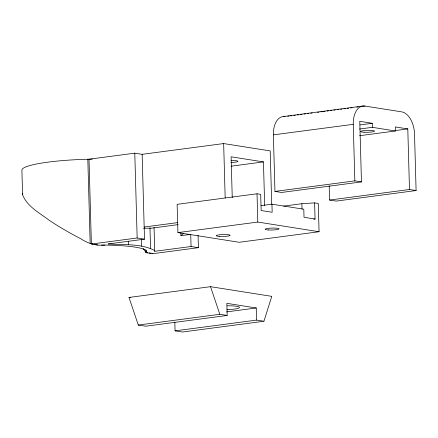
<?xml version="1.0" encoding="UTF-8"?>
<svg xmlns="http://www.w3.org/2000/svg" width="438" height="438" viewBox="0 0 438 438"><rect width="100%" height="100%" fill="white"/><g stroke="black" fill="none" stroke-linecap="round" stroke-linejoin="round"><path stroke-width="0.66" d="M198.069 235.354L198.414 247.667L152.638 253.711L146.095 252.677L146.626 251.68A57.126 7.95 -1.6 0 0 104.863 245.083C96.557 245.866 88.443 243.84 81.517 239.159C70.578 233.487 59.869 227.36 49.587 220.566C39.946 213.103 27.216 206.741 22.59 194.806L22.847 193.536M263.933 321.257L271.779 296.356L210.519 286.682L129.002 297.446L138.309 325.056L145.662 326.217L227.18 315.453L226.84 303.331L256.246 307.98L256.586 320.096L263.933 321.257L182.416 332.02L175.063 330.86L174.822 322.111M146.095 252.677L146.626 251.68M180.867 232.961L180.943 235.682L183.621 233.268M283.468 116.53L363.354 105.98M287.766 116.251L289.124 116.07M290.476 115.895L291.828 115.714M293.86 115.446L295.217 115.265M297.249 114.997L298.601 114.822M300.632 114.553L301.985 114.373M304.016 114.104L305.374 113.924M307.405 113.656L308.757 113.48M310.788 113.212L312.141 113.031M317.555 112.32L318.913 112.139M320.945 111.871L322.297 111.69M323.649 111.515L325.007 111.334M327.038 111.066L328.39 110.885M330.422 110.617L331.774 110.442M333.805 110.173L335.163 109.993M337.194 109.724L338.547 109.544M340.578 109.276L341.93 109.1M343.961 108.832L345.314 108.651M347.345 108.383L348.703 108.202M350.734 107.934L352.086 107.759M356.828 107.129L358.18 106.954M360.211 106.686L361.564 106.505M363.595 106.237L364.953 106.056L401.706 111.865A20.4 12.072 82.5 0 1 414.523 133.995L416.1 190.541L336.209 201.091L329.595 200.046L329.195 185.75M134.789 153.169L89.013 159.213L91.378 244.037L137.16 237.993L144.507 239.153L142.142 154.329L134.789 153.169L137.16 237.993M416.1 190.541L409.486 189.495L407.794 128.909L395.295 126.938L395.41 130.978L372.377 127.338L372.262 123.297L359.768 121.326L361.459 181.912L281.568 192.463L274.954 191.417L273.372 134.871L353.263 124.321A20.4 12.072 82.5 0 1 364.953 106.056M360.074 124.907L372.262 123.297M142.142 154.329L223.659 143.565L270.213 150.918L271.713 204.595M359.51 129.035L372.377 127.338M395.607 130.519L407.794 128.909M359.527 135.714L395.41 130.978M231.111 166.183L263.446 161.912L264.667 205.482M261.114 205.614L271.943 204.185L272.173 212.266L261.147 210.519L260.692 194.362L257.018 193.782L177.127 204.332L177.916 232.605L239.175 242.285L319.067 231.735L318.278 203.462L314.599 202.882L301.875 203.708L283.676 206.112M274.954 191.417L354.84 180.867L361.459 181.912M329.595 200.046L409.486 189.495M144.168 227.032L177.855 222.586M178.228 224.595L151.521 228.193L143.615 228.258M177.916 232.605L257.807 222.061L319.067 231.735M144.507 239.153L108.164 243.95C123.445 245.099 140.275 243.298 154.313 250.295L154.718 251.302L191.067 246.506L198.414 247.667M180.943 235.682L190.076 234.472M226.605 311.894L256.246 307.98M138.309 325.056L219.832 314.287L227.18 315.453M175.063 330.86L256.586 320.096M313.712 219.126L315.053 219.038L314.599 202.882M22.59 194.806L21.9 170.037A65.284 9.088 -1.6 0 1 87.814 159.235L92.336 159.158M101.534 244.995L104.863 245.083M143.133 248.488L146.035 252.551L147.94 252.775M149.205 252.923L151.11 253.148M263.446 161.912L231.105 156.804L232.244 197.648M271.943 204.185L303.797 209.216L304.027 217.297L315.053 219.038M129.002 297.446L130.349 297.659M92.851 243.988L90.168 243.468L87.814 159.235M94.192 244.245L97.926 245.066M152.375 253.295L152.638 253.711M210.519 286.682L219.832 314.287M353.263 124.321L354.84 180.867M301.875 203.708L302.028 209.09M257.018 193.782L257.807 222.061M223.659 143.565L225.176 197.921M190.727 234.39L191.067 246.506M154.05 227.366L154.718 251.302M149.977 227.782L150.552 248.302M145.964 249.835L146.035 252.551M141.507 239.433L141.698 246.271M128.405 241.398L128.498 244.82M231.04 160.543A6.937 0.964 -1.6 0 1 237.905 161.332A6.937 0.964 -1.6 0 1 230.903 162.482M227.245 305.784A14.279 1.987 -1.6 0 1 239.515 307.438A14.279 1.987 -1.6 0 1 226.961 309.737M273.372 134.871A20.4 12.072 82.5 0 1 285.061 116.607M219.695 236.438A6.937 0.964 -1.6 0 0 230.153 235.326A6.937 0.964 -1.6 0 0 219.816 234.763A6.937 0.964 -1.6 0 0 219.695 236.438M268.603 229.977A6.937 0.964 -1.6 0 0 279.066 228.871A6.937 0.964 -1.6 0 0 268.724 228.302A6.937 0.964 -1.6 0 0 268.603 229.977M364.06 132.238A6.937 0.964 -1.6 0 0 374.523 131.132A6.937 0.964 -1.6 0 0 364.181 130.562A6.937 0.964 -1.6 0 0 364.06 132.238"/></g></svg>
